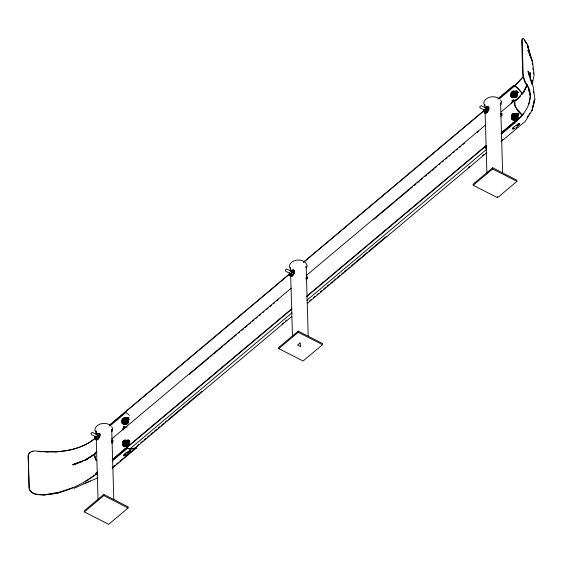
<?xml version="1.0" encoding="UTF-8"?>
<svg xmlns="http://www.w3.org/2000/svg" width="563" height="563" viewBox="0 0 563 563"><rect width="100%" height="100%" fill="white"/><g stroke="black" fill="none" stroke-linecap="round" stroke-linejoin="round"><path stroke-width="0.84" d="M529.586 74.112L529.586 73.281M290.036 272.844L290.283 273.942L291.353 273.308L291.831 271.338L290.916 271.366M484.462 109.532L484.715 110.629L486.186 109.546L486.038 107.822L484.968 108.455M486.348 108.406L485.412 110.397M111.537 430.772L111.713 429.421L113.789 499.339M305.962 267.46L306.145 266.109L308.214 336.027M500.303 104.824L500.57 102.797L502.646 172.714M529.874 74.217L530.114 72.521L529.811 75.013M529.804 74.985L530.057 73.303L530.318 79.453M528.692 104.76L530.24 96.224L528.368 87.919L525.779 83.718A7.776 2.076 74.3 0 1 522.703 73.162L521.767 41.571A7.776 2.076 74.3 0 1 523.062 38.854M123.149 421.335L123.543 420.413C124.719 419.576 126.358 421.089 125.866 422.37L124.585 423.003M123.916 443.278C123.424 444.559 125.056 446.072 126.239 445.234L126.534 444.833C127.027 443.56 125.387 442.046 124.212 442.877L123.916 443.278L124.585 442.68M126.168 444.883L126.534 442.919M126.569 444.517L126.788 443.334L126.386 443.693M512.006 94.704L512.393 93.782C513.576 92.951 515.215 94.464 514.723 95.738L513.977 96.364L512.9 96.167M513.569 95.97L514.357 95.787L514.976 94.239L513.519 93.711L512.499 94.218M512.675 117.174L513.73 115.647M532.309 83.993L534.139 74.738L532.521 61.55L527.573 45.934L530.332 55.864L527.538 44.547L524.906 40.29A7.776 2.076 74.3 0 0 522.175 41.437L523.111 73.028A7.776 2.076 74.3 0 0 526.194 83.584C536.06 96.414 526.665 112.663 515.877 121.46M532.239 82.142L532.591 80.467M533.513 102.705L534.146 100.193M122.727 419.47L122.129 421.8L123.951 423.925L126.379 423.714L127.048 423.109L127.653 420.779L125.823 418.654L123.396 418.865L122.727 419.47L125.162 419.259L125.823 418.654M122.797 421.201L123.396 418.865M126.379 423.714L126.985 421.377L127.653 420.779M122.797 444.27L123.396 441.934L124.064 441.329L126.492 441.118L128.322 443.243L127.717 445.579L127.048 446.178L124.62 446.389L122.797 444.27L123.466 443.665L124.064 441.329M127.048 446.178L127.653 443.848L128.322 443.243M510.986 95.175L511.584 92.839L512.253 92.241L514.681 92.029L516.51 94.148L515.905 96.484L515.236 97.089L512.809 97.3L510.986 95.175L511.647 94.57M515.236 97.089L515.842 94.753L516.51 94.148M512.253 115.309L511.647 117.639L513.477 119.764L515.905 119.553L516.574 118.948L517.172 116.618L515.349 114.493L512.921 114.704L512.253 115.309L514.681 115.098L515.349 114.493M515.905 119.553L516.503 117.217L517.172 116.618M96.667 439.928L94.422 437.796L96.801 439.675M497.952 99.046L514.188 85.203L517.763 88.025L522.527 93.564M123.754 420.582L123.923 420.097M124.423 443.053L124.585 442.56M291.923 272.415L291.514 273.28M98.532 436.388L98.539 437.064M514.075 122.46L512.752 123.037L513.442 122.917M523.442 75.885L522.76 77.391L514.821 85.858L499.367 98.842M527.074 84.922L523.506 92.191L527.158 84.774L523.857 91.678L515.624 100.749M122.368 429.787L123.001 428.661L125.394 427.24L127.154 426.951M511.218 103.163L511.858 102.037L515.419 100.418M98.138 437.24L98.448 436.719M527.158 117.407L528.052 115.978M528.938 114.542L529.832 113.107M94.971 436.072L95.034 438.176L96.583 437.958L98.068 435.635L98.004 433.524L96.456 433.749M95.034 438.176L96.252 438.795L97.8 438.577L99.278 436.255L99.222 434.143L98.004 433.524M289.403 272.759L289.466 274.864L291.008 274.645L292.493 272.316L292.429 270.212L290.888 270.43M289.466 274.864L290.677 275.483L292.225 275.265L293.71 272.942L293.647 270.831L292.429 270.212M483.828 109.447L483.891 111.551L485.44 111.333L486.925 109.004L486.861 106.9L485.313 107.118M483.891 111.551L485.102 112.171L486.65 111.953L488.135 109.623L488.072 107.519L486.861 106.9M123.642 420.85L124.282 420.167M124.31 443.313L125.767 442.975M513.167 116.689L514.16 115.83L515.018 115.985L513.759 116.189M112.037 431.554L112.727 428.746L111.671 426.571M306.462 268.241L307.152 265.433C304.696 258.304 293.056 258.403 289.685 264.73L289.389 267.024L290.832 269.642M500.887 104.929L501.584 102.114L500.528 99.947M517.728 99.13L520.676 95.879M521.859 94.577L523.041 93.282M96.118 435.086L96.857 434.46L97.406 434.65C98.075 435.466 96.583 438.021 95.984 436.628M486.622 111.017L486.995 110.615M514.92 85.576L522.865 77.089M523.942 113.367L515.997 121.847L501.211 134.268M123.487 428.83L125.282 427.676M513.773 100.488C514.941 98.891 510.388 101.565 512.569 101.171M516.827 127.491L517.643 126.788M126.696 444.763L127.048 444.418M512.773 93.472L513.125 93.12M513.442 115.936L513.794 115.591M96.885 451.435C93.479 453.215 94.394 458.212 96.329 460.794M517.503 99.475C508.903 100.657 519.452 113.733 521.929 114.972M123.248 420.814L123.916 420.209M123.881 420.526L125.866 420.455L125.465 420.814L125.739 422.095L125.141 422.595M125.12 422.996L125.788 422.391M123.396 441.934L125.823 441.723L126.492 441.118M511.584 92.839L514.012 92.628L514.681 92.029M513.09 93.718L513.92 93.352L513.519 93.711M126.478 444.144L126.879 443.778M126.408 444.559L126.809 444.2M514.589 95.464L514.99 95.105M514.188 116.182L514.589 115.816M514.237 118.441L515.258 117.934L514.99 116.654L515.391 116.295M109.222 425.368L289.502 273.928M303.633 262.062L483.92 110.629M498.044 98.764L514.188 85.203M94.324 438.077L95.675 436.951M109.799 425.086L289.41 274.216M303.541 262.344L483.821 110.911M109.841 426.029L125.971 412.482L129.483 415.262M111.685 439.006L291.296 288.136M306.096 275.701L485.707 124.831M501.183 111.84L515.307 99.975M189.33 374.395L208.838 358.005M210.182 356.879L212.202 355.183M213.546 354.05L222.962 346.139M224.313 345.013L226.326 343.317M227.677 342.184L229.69 340.488M231.041 339.362L233.054 337.666M234.405 336.533L236.418 334.837M238.438 333.148L239.782 332.015M241.801 330.319L243.821 328.623M245.165 327.497L247.185 325.801M248.529 324.668L250.549 322.972M252.562 321.276L253.913 320.15M255.926 318.454L257.277 317.321M259.29 315.632L260.634 314.499M262.654 312.803L263.998 311.67M266.693 309.411L268.037 308.285M270.057 306.589L271.401 305.456M273.421 303.76L274.765 302.634M276.785 300.938L278.129 299.805M373.649 219.57L395.177 201.491M396.521 200.358L409.308 189.618M410.652 188.492L412.672 186.796M414.016 185.663L416.029 183.974M417.38 182.841L419.393 181.145M420.744 180.012L422.757 178.323M424.776 176.627L426.796 174.931M428.14 173.798L430.16 172.102M431.504 170.976L433.524 169.28M434.868 168.147L436.888 166.451M438.901 164.762L440.252 163.629M442.265 161.933L443.616 160.807M445.629 159.111L446.98 157.978M448.993 156.282L451.012 154.586M453.032 152.89L454.376 151.764M456.396 150.068L457.74 148.935M459.76 147.246L461.104 146.113M463.124 144.417L464.468 143.291M477.248 132.551L478.592 131.418M111.643 441.878L112.755 440.949M97.399 471.984L95.386 473.68L96.899 474.391M112.199 459.556L291.81 308.686M306.61 296.251L486.228 145.388M501.028 132.952L515.152 121.087L516.531 121.404M95.499 474.067L97.512 472.378M112.311 459.943L291.93 309.073M306.729 296.645L486.341 145.775M501.14 133.34L515.265 121.474L516.672 121.798M114.929 458.247L116.942 456.551M118.286 455.425L120.306 453.729M121.65 452.603L123.663 450.907M125.007 449.781L127.027 448.085L130.482 448.873L135.627 447.965A3.73 2.153 50 0 0 136.422 446.417M501.767 133.311L503.786 131.622M505.131 130.489L507.143 128.8M508.488 127.667L510.507 125.978M512.52 124.282L514.533 122.586M97.568 473.314L85.604 481.562M112.354 460.893L127.139 448.479L130.651 449.274L135.233 448.507A4.201 2.428 50 0 0 136.788 446.607M484.968 147.429L485.081 147.816L486.425 146.69M129.954 448.873L292.077 312.697M306.877 300.269L486.488 149.399M127.245 452.553L128.477 451.519A1.478 0.387 -28.9 0 1 130.327 450.583A1.478 0.387 -28.9 0 1 130.327 451.209L127.238 453.799M516.095 125.929L517.334 124.887A1.478 0.387 -28.9 0 1 519.185 123.959A1.478 0.387 -28.9 0 1 519.185 124.578L517.946 125.619M128.364 451.871L129.603 450.836A1.478 0.387 -28.9 0 0 129.884 450.21M517.221 125.246L518.453 124.205A1.478 0.387 -28.9 0 0 518.453 123.586M128.878 451.85L130.109 450.815A1.478 0.387 -28.9 0 0 129.687 450.309M517.728 125.225L518.966 124.184A1.478 0.387 -28.9 0 0 519.248 123.564M137.393 445.53L138.737 444.397M140.757 442.701L142.777 441.012M144.121 439.879L146.141 438.183M147.485 437.057L149.505 435.361M150.849 434.228L152.869 432.532M154.213 431.406L156.901 429.14M158.252 428.014L160.265 426.318M161.609 425.185L163.629 423.496M164.973 422.363L166.993 420.667M168.337 419.534L181.124 408.801M182.468 407.668L201.976 391.285M282.028 324.042L283.372 322.916M285.392 321.22L286.736 320.087M309.608 300.874L311.628 299.178M313.647 297.482L314.991 296.356M317.011 294.66L318.355 293.527M320.368 291.838L321.719 290.705M323.732 289.009L325.752 287.313M327.096 286.187L329.116 284.491M330.46 283.358L332.48 281.662M333.824 280.536L335.844 278.84M337.188 277.707L339.883 275.448M341.227 274.315L343.24 272.626M344.591 271.493L346.604 269.797M347.955 268.671L349.968 266.975M351.319 265.842L367.463 252.28M368.807 251.147L386.295 236.46M468.367 167.521L469.711 166.395M482.491 155.655L483.842 154.529M135.029 448.127L291.768 316.469M307.243 303.478L486.854 152.608M112.551 467.381L115.239 465.122M116.583 463.989L118.603 462.3M119.947 461.167L136.077 447.62M501.408 140.75L502.752 139.624M112.206 468.282L136.401 447.965M501.063 141.658L525.251 121.334L532.007 110.496L534.85 98.652L533.274 87.075L528.326 71.114L529.684 76.857M103.775 494.42L84.33 510.747L84.366 511.922L108.652 524.322L128.097 507.995L128.061 506.827L103.775 494.42L103.81 495.588L84.366 511.922M298.2 331.107L278.755 347.434L278.791 348.603L303.077 361.01L322.522 344.683L322.486 343.507L298.2 331.107L298.235 332.276L278.791 348.603M492.625 167.788L473.187 184.122L473.223 185.29L497.509 197.697L516.947 181.363L516.911 180.195L492.625 167.788L492.66 168.963L473.223 185.29M515.792 128.083L516.7 127.583M513.259 100.144L512.773 100.453M516.517 127.717L517.27 127.168M124.557 427.373C126.893 425.445 121.404 427.993 123.719 427.796M125.985 453.391L126.337 453.131M95.147 438.169C83.986 447.515 69.305 450.928 55.083 451.836M95.056 438.45C78.651 452.033 56.054 453.166 35.75 450.956A7.776 5.757 13.9 0 0 28.249 456.107L29.192 487.699A7.776 5.757 13.9 0 0 37.038 494.251C58.58 496.672 79.151 486.446 96.111 474.053M95.541 453.412L85.344 460.02L95.379 453.63M86.596 459.746L88.018 458.824M89.44 457.902L92.283 456.065M95.414 453.602L85.667 459.788L72.507 464.728L87.131 459.401M513.083 101.579L513.611 101.277M513.702 122.769L512.64 123.733M123.923 427.078C125.992 425.783 122.248 427.141 123.656 427.197M124.381 449.584L125.225 449.154M124.585 449.548L125.225 448.908L124.099 449.724M513.132 93.535L513.491 93.359M513.062 116.252C514.244 115.415 515.877 116.928 515.384 118.209L514.645 118.835L513.569 118.638M513.801 116.006L514.16 115.83M125.542 422.229L126.028 422.299M97.913 477.769L73.915 488.374M127.301 454.545L126.506 454.883M83.964 483.617L86.315 482.625M87.884 481.963L90.235 480.978M95.534 452.568L96.083 452.349M73.464 464.869L82.008 461.66M73.5 464.862L75.942 463.968M72.831 487.671L58.707 492.294L43.886 494.87M512.513 100.566L512.084 100.566L513.463 99.876M514.139 101.051L514.885 100.925M58.798 492.78L43.886 495.18L36.94 494.546A7.776 5.757 13.9 0 1 29.086 487.994L28.15 456.403A7.776 5.757 13.9 0 1 30.275 452.469M292.098 271.049L293.647 270.831M485.348 110.461L484.912 110.313M45.096 451.871L48.425 451.857M42.598 451.575L57.581 451.822M38.256 451.484L41.732 451.8M485.081 147.816L486.481 148.132M498.002 97.863C493.315 95.731 486.763 96.604 484.117 101.417L483.814 103.712L484.87 105.886M109.145 424.488C104.465 422.363 97.906 423.228 95.26 428.042L94.957 430.343L96.407 432.954M485.658 107.976L481.119 105.654L479.767 106.752L480.063 107.906L485.355 110.608M487.051 108.758L486.15 108.223M486.925 109.004L488.135 109.623M486.348 109.102L487.072 109.475M485.644 110.285L486.376 110.658M485.44 111.333L486.65 111.953M492.66 168.963L516.947 181.363M291.233 271.289L286.694 268.973L285.342 270.064L285.631 271.218L290.93 273.921M292.493 272.316L293.71 272.942M291.008 274.645L292.225 275.265M298.235 332.276L322.522 344.683M96.808 434.601L92.269 432.285L90.917 433.376L91.206 434.53L96.505 437.24M98.068 435.635L99.278 436.255M96.583 437.958L97.8 438.577M103.81 495.588L128.097 507.995M514.096 85.485L517.608 88.264L522.323 93.739M483.913 111.826L485.665 113.212M514.617 116.344L514.99 116.654M125.099 420.505L125.465 420.814M124.043 422.799L123.269 421.891M97.293 434.854L97.434 435.544L96.554 437.022L95.858 437.254L95.548 436.67M514.012 92.628L515.842 94.753M522.626 115.366L516.32 108.04A3.807 2.203 50 0 1 515.039 105.112L514.941 101.833A3.807 2.203 50 0 1 516.088 100.144M514.681 115.098L516.503 117.217M125.162 419.259L126.985 421.377M125.823 441.723L127.653 443.848M524.491 40.423L526.651 43.921M512.794 117.73L513.104 118.244M123.001 428.661L123.726 429.977M96.625 432.117L96.006 430.836L96.111 434.326M527.7 50.213L532.317 60.741M531.683 60.417L531.894 60.952M529.544 53.731L531.416 59.579M527.876 71.311L529.649 77.004M530.156 78.63L531.936 84.323M515.152 121.087L515.265 121.474M127.027 448.085L127.139 448.479M528.368 87.919L530.613 96.47M527.538 44.547L528.108 47.925M533.386 91.206L533.618 92.86M532.274 63.197L532.478 64.844M532.887 68.137L533.091 69.777M533.393 72.247L533.604 73.894M497.474 196.529L497.509 197.697M484.863 104.204L484.968 107.702M485.123 112.945L486.911 173.249M290.438 267.516L290.536 271.014M290.67 275.384L292.486 336.561M96.266 439.569L98.053 499.881M95.224 456.065L95.274 457.705A3.807 2.203 50 0 0 95.372 458.416M513.006 97.589A1.478 1.203 48 0 1 511.732 95.513M516.341 91.495A1.478 1.203 48 0 1 517.277 91.276M501.605 114.317A1.788 0.859 -62.9 0 1 502.041 114.064M517.01 113.958A1.478 1.203 48 0 1 518.896 114.303M513.674 120.06A1.478 1.203 48 0 1 512.309 118.469M514.856 128.216A1.478 0.387 -28.9 0 1 513.006 129.145A1.478 0.387 -28.9 0 1 513.006 128.526M516.137 91.678A1.478 1.203 48 0 1 517.587 91.649M518.03 92.022A1.478 1.203 48 0 1 518.326 92.508M512.809 97.772A1.478 1.203 48 0 1 511.816 95.309M516.806 114.141A1.478 1.203 48 0 1 518.692 114.486M513.477 120.236A1.478 1.203 48 0 1 512.485 117.773M517.115 124.493A1.478 0.387 -28.9 0 1 517.538 124.184M518.037 123.902A1.478 0.387 -28.9 0 1 518.966 123.564M514.216 128.125A1.478 0.387 -28.9 0 1 512.506 128.751M512.506 128.413A1.478 0.387 -28.9 0 1 512.787 128.132M501.246 114.134A1.788 0.859 -62.9 0 1 502.048 113.867M124.156 424.213A1.478 1.203 48 0 1 122.79 422.63M124.817 446.684A1.478 1.203 48 0 1 123.459 445.101M126.006 454.841A1.478 0.387 -28.9 0 1 124.156 455.77A1.478 0.387 -28.9 0 1 124.149 455.15M31.838 451.688A7.776 5.757 13.9 0 1 33.041 451.364M123.438 424.199A1.478 1.203 48 0 1 122.959 421.933M127.287 418.302A1.478 1.203 48 0 1 128.737 418.281M124.106 446.67A1.478 1.203 48 0 1 123.628 444.404M127.956 440.773A1.478 1.203 48 0 1 129.842 441.11M125.359 454.756A1.478 0.387 -28.9 0 1 123.776 455.39A1.478 0.387 -28.9 0 1 123.937 454.756M112.389 440.759A1.788 0.859 -62.9 0 1 112.818 440.505M500.81 114.599A2.491 1.196 -62.9 0 1 501.816 115.521M486.981 107.09A3.575 1.724 -62.9 0 1 489.008 108.124A3.575 1.724 -62.9 0 1 487.143 112.431A3.575 1.724 -62.9 0 1 484.63 112.516M486.742 106.97A3.575 1.724 -62.9 0 1 488.754 108.37A3.575 1.724 -62.9 0 1 486.319 112.797A3.575 1.724 -62.9 0 1 484.3 111.39M111.678 442.342A1.246 0.598 -62.9 0 1 112.185 442.807M111.953 441.23A2.491 1.196 -62.9 0 1 112.825 441.533M98.131 433.721A3.575 1.724 -62.9 0 1 100.144 435.122A3.575 1.724 -62.9 0 1 97.702 439.548A3.575 1.724 -62.9 0 1 95.689 438.141M97.885 433.594A3.575 1.724 -62.9 0 1 99.911 434.629A3.575 1.724 -62.9 0 1 98.046 438.929A3.575 1.724 -62.9 0 1 95.534 439.02M513.864 128.104A2.801 0.739 -28.9 0 1 513.646 127.111A2.801 0.739 -28.9 0 1 516.855 125.289A2.801 0.739 -28.9 0 1 517.904 125.795M515.56 91.685A2.801 2.287 48 0 1 516.961 93.31M513.238 90.988A3.575 2.921 48 0 1 517.242 94.007A3.575 2.921 48 0 1 515.039 97.561A3.575 2.921 48 0 1 511.035 94.549M517.059 114.852A2.801 2.287 48 0 1 517.622 115.774M511.704 117.013A3.575 2.921 48 0 1 515.159 113.599A3.575 2.921 48 0 1 517.636 118.877A3.575 2.921 48 0 1 512.288 118.251M125.014 454.728A2.801 0.739 -28.9 0 1 125.007 453.553A2.801 0.739 -28.9 0 1 128.512 451.786A2.801 0.739 -28.9 0 1 128.519 452.962M127.372 440.773A2.801 2.287 48 0 1 128.772 442.398M126.858 446.656A3.575 2.921 48 0 1 122.72 442.778A3.575 2.921 48 0 1 126.724 440.386A3.575 2.921 48 0 1 128.786 445.502M127.541 419.013A2.801 2.287 48 0 1 128.104 419.935M124.381 417.612A3.575 2.921 48 0 1 128.477 421.068A3.575 2.921 48 0 1 125.352 424.15A3.575 2.921 48 0 1 122.072 419.892M306.11 279.03A1.246 0.598 -62.9 0 1 306.61 279.487M305.779 278.27A2.491 1.196 -62.9 0 1 307.25 278.221M292.556 270.402A3.575 1.724 -62.9 0 1 294.569 271.809A3.575 1.724 -62.9 0 1 292.134 276.229A3.575 1.724 -62.9 0 1 290.114 274.828M292.317 270.282A3.575 1.724 -62.9 0 1 294.329 271.683A3.575 1.724 -62.9 0 1 291.887 276.109A3.575 1.724 -62.9 0 1 289.875 274.702M95.238 453.806A3.807 2.203 50 0 1 95.457 453.299M96.034 459.922A3.807 2.203 50 0 1 95.633 459.162M515.609 91.122A1.478 1.203 48 0 1 516.039 90.91M516.545 90.903A1.478 1.203 48 0 1 517.059 91.1M517.503 91.466A1.478 1.203 48 0 1 517.538 93.367M513.217 96.998A1.478 1.203 48 0 1 511.324 96.653A1.478 1.203 48 0 1 511.288 94.753M123.93 423.833A1.478 1.203 48 0 1 122.15 421.764M126.759 417.753A1.478 1.203 48 0 1 128.645 418.091M128.941 418.583A1.478 1.203 48 0 1 128.688 419.991M516.278 113.592A1.478 1.203 48 0 1 516.707 113.381M517.214 113.367A1.478 1.203 48 0 1 518.206 115.83M513.878 119.462A1.478 1.203 48 0 1 511.992 119.117A1.478 1.203 48 0 1 511.95 117.224M124.599 446.304A1.478 1.203 48 0 1 122.727 444.728M127.428 440.217A1.478 1.203 48 0 1 129.314 440.562A1.478 1.203 48 0 1 129.349 442.455M513.702 128.153A1.478 0.387 -28.9 0 1 512.703 128.653M124.852 454.777A1.478 0.387 -28.9 0 1 123.424 455.397M512.984 128.04A1.478 0.387 -28.9 0 1 512.485 128.258M111.657 440.386A1.788 0.859 -62.9 0 1 112.818 440.794A1.788 0.859 -62.9 0 1 111.741 443.081M500.943 113.508A1.788 0.859 -62.9 0 1 501.661 114.451A1.788 0.859 -62.9 0 1 500.591 116.457M306.089 277.073A1.788 0.859 -62.9 0 1 307.243 277.482A1.788 0.859 -62.9 0 1 306.166 279.769M516.081 113.768A1.478 1.203 48 0 1 517.967 114.113A1.478 1.203 48 0 1 518.009 116.013M513.681 119.645A1.478 1.203 48 0 1 511.795 119.3A1.478 1.203 48 0 1 511.753 117.407M124.824 446.269A1.478 1.203 48 0 1 122.938 445.924A1.478 1.203 48 0 1 122.896 444.031M127.224 440.4A1.478 1.203 48 0 1 129.11 440.745A1.478 1.203 48 0 1 129.152 442.638M515.412 91.305A1.478 1.203 48 0 1 517.298 91.649A1.478 1.203 48 0 1 517.341 93.542M513.013 97.181A1.478 1.203 48 0 1 511.127 96.836A1.478 1.203 48 0 1 511.084 94.936M124.156 423.805A1.478 1.203 48 0 1 122.27 423.46A1.478 1.203 48 0 1 122.234 421.567M126.555 417.929A1.478 1.203 48 0 1 128.441 418.274A1.478 1.203 48 0 1 128.484 420.174M501.964 114.943A1.788 0.859 -62.9 0 1 501.739 115.584M500.88 113.951A1.788 0.859 -62.9 0 1 501.936 113.909M112.882 442.208A1.788 0.859 -62.9 0 1 112.53 442.807M112.023 440.576A1.788 0.859 -62.9 0 1 112.825 440.308M306.455 277.263A1.788 0.859 -62.9 0 1 307.539 278.256M534.808 99.468L532.007 110.496L534.808 99.468M300.044 342.994L297.574 345.07L300.656 346.646L300.044 342.994M511.76 95.576A1.246 1.013 48 0 0 513.653 96.421A1.246 1.013 48 0 0 513.104 94.443A1.246 1.013 48 0 0 511.76 95.576M511.964 95.717A0.781 0.633 48 0 0 513.146 96.252A0.781 0.633 48 0 0 512.809 95.013A0.781 0.633 48 0 0 511.964 95.717M510.81 94.232A3.575 2.921 48 0 0 516.025 97.329A3.575 2.921 48 0 0 515.18 91.621A3.575 2.921 48 0 0 510.81 94.232M512.429 118.04A1.246 1.013 48 0 0 514.315 118.892A1.246 1.013 48 0 0 513.773 116.907A1.246 1.013 48 0 0 512.429 118.04M512.633 118.188A0.781 0.633 48 0 0 513.815 118.716A0.781 0.633 48 0 0 513.47 117.477A0.781 0.633 48 0 0 512.633 118.188M511.478 116.703A3.575 2.921 48 0 0 516.693 119.799A3.575 2.921 48 0 0 515.849 114.092A3.575 2.921 48 0 0 511.478 116.703M123.571 444.664A1.246 1.013 48 0 0 125.465 445.516A1.246 1.013 48 0 0 124.916 443.538A1.246 1.013 48 0 0 123.571 444.664M123.776 444.812A0.781 0.633 48 0 0 124.958 445.347A0.781 0.633 48 0 0 124.62 444.108A0.781 0.633 48 0 0 123.776 444.812M122.621 443.327A3.575 2.921 48 0 0 127.843 446.424A3.575 2.921 48 0 0 126.992 440.716A3.575 2.921 48 0 0 122.621 443.327M122.903 422.201A1.246 1.013 48 0 0 124.796 423.052A1.246 1.013 48 0 0 124.254 421.068A1.246 1.013 48 0 0 122.903 422.201M123.107 422.349A0.781 0.633 48 0 0 124.289 422.876A0.781 0.633 48 0 0 123.951 421.638A0.781 0.633 48 0 0 123.107 422.349M121.96 420.864A3.575 2.921 48 0 0 127.175 423.96A3.575 2.921 48 0 0 126.323 418.253A3.575 2.921 48 0 0 121.96 420.864"/></g></svg>
